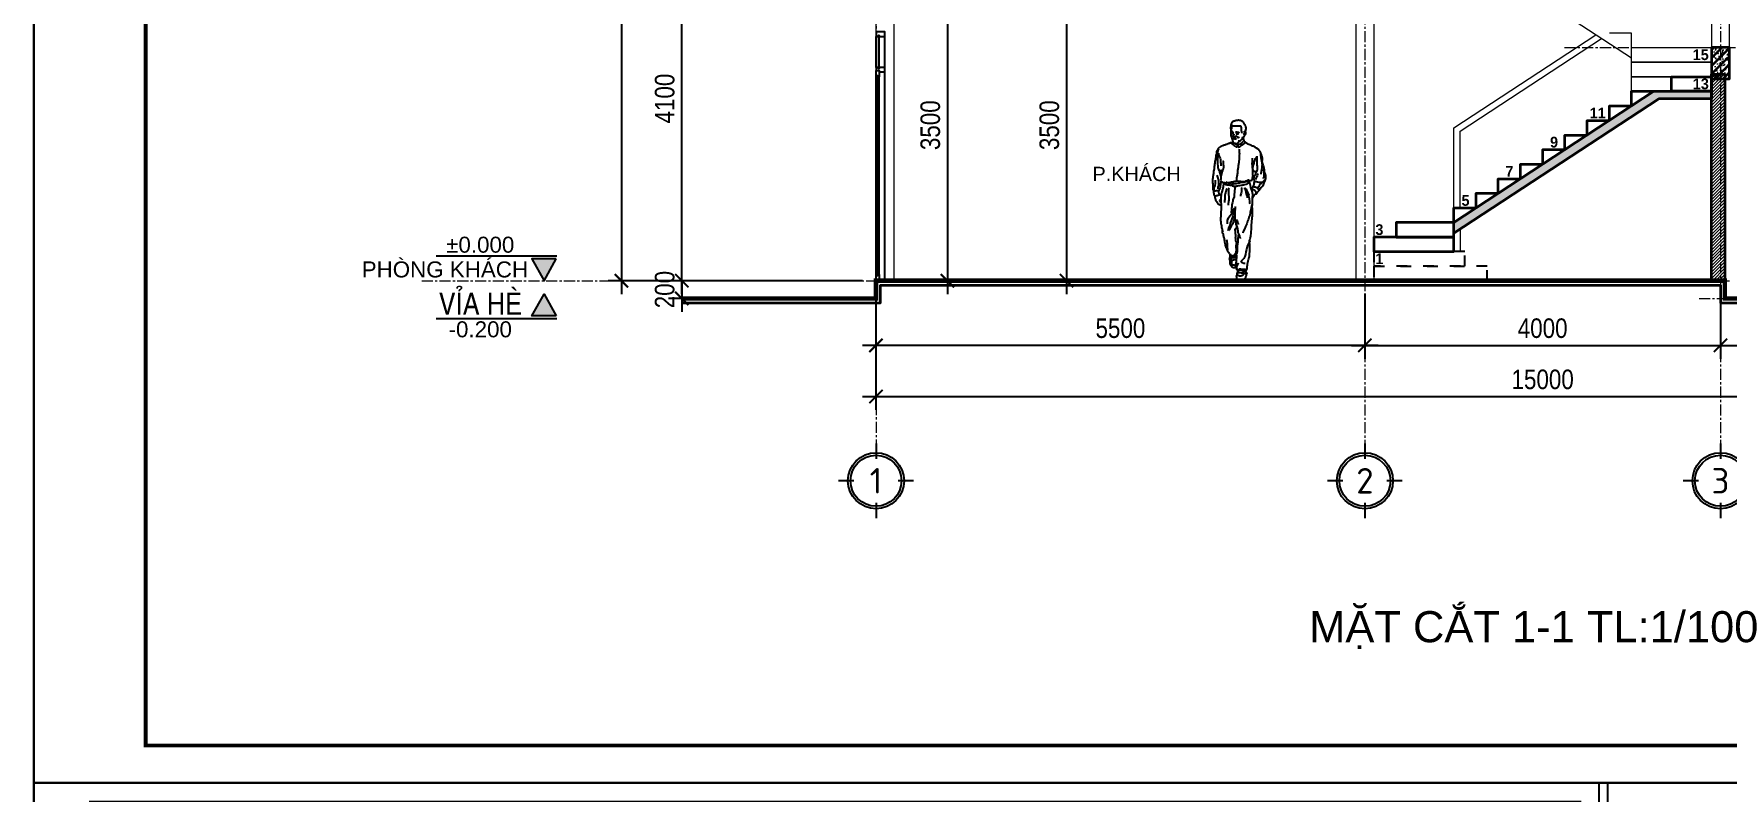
# Model space of a CAD drawing. Header units: inches. Extents: x 236662 to 497023, y -248575 to 81795.
# Drawn here: x 282445 to 301493, y -134915 to -126381 of the extents above; entities that cross this region are included whole.
import ezdxf
from ezdxf.enums import TextEntityAlignment as Align

# ---------------------------------------------------------------- set-up
doc = ezdxf.new("R2010")
doc.units = ezdxf.units.IN
doc.header["$LTSCALE"] = 10
doc.header["$MEASUREMENT"] = 0
doc.linetypes.add('ACAD_ISO03W100', pattern=[30, 12, -18])
doc.linetypes.add('CENTER', pattern=[2, 1.25, -0.25, 0.25, -0.25])
for name, color, linetype in [('01. HP_TEXT', 9, 'Continuous'), ('04. HP_CUA', 153, 'Continuous'), ('07. HP_KY HIEU', 43, 'Continuous'), ('08. HP_DIM', 118, 'Continuous'), ('12. HP_NET KHUAT', 25, 'ACAD_ISO03W100'), ('NOITHAT', 144, 'Continuous'), ('TEXT', 2, 'Continuous')]:
    doc.layers.add(name, color=color, linetype=linetype)
for name, color, linetype, lineweight in [('02. HP_BE TONG', 1, 'Continuous', 35), ('03. HP_TUONG', 2, 'Continuous', 35), ('05. HP_TRUC', 251, 'CENTER', 5), ('06. HP_THAY 1', 134, 'Continuous', 15), ('09_HP_HATCH', 8, 'Continuous', 5), ('GHICHU', 7, 'Continuous', 9)]:
    doc.layers.add(name, color=color, linetype=linetype, lineweight=lineweight)
doc.layers.add('Tpl_Bound', color=1, linetype='Continuous', plot=False)
doc.styles.add('AVO', font='VNI-Avo-Bold.TTF')
doc.styles.add('BIM STANDARDS', font='VNI-Avo-Bold.TTF')
doc.styles.add('ISOCP50', font='ISOCPEUR.TTF')
doc.styles.get("Standard").update_dxf_attribs({"font": 'Arial.ttf'})
doc.styles.add('TEXT (none)', font='Arial.ttf')
doc.styles.add('text2', font='VHELVCN.TTF')
doc.styles.add('VN-HELVE', font='VHELVEN.TTF')
doc.dimstyles.new('AL-100', dxfattribs={"dimtxt": 220, "dimasz": 150, "dimexe": 150, "dimexo": 150, "dimgap": 80, "dimtad": 1, "dimdec": 0, "dimzin": 9, "dimtxsty": 'text2', "dimblk": 'ARCHTICK', "dimcen": 1, "dimdle": 150, "dimclrd": 256, "dimclre": 256, "dimclrt": 7, "dimadec": 0, "dimazin": 0, "dimtfac": 1, "dimtdec": 0, "dimtix": 1, "dimtmove": 2, "dimatfit": 3, "dimldrblk": 'ARCHTICK', "dimfxl": 1, "dimtolj": 1, "dimtzin": 0, "dimlwd": -1, "dimlwe": -1, "dimarcsym": 0})

# ---------------------------------------------------------------- blocks, each defined once
blk = doc.blocks.new('KHUNG TEN A-3')
at = {"layer": '02. HP_BE TONG', "color": 1, "const_width": 0.5}
blk.add_lwpolyline([(15, 5), (415, 5), (415, 292), (15, 292)], close=True, dxfattribs=at)
at = {"layer": '06. HP_THAY 1'}
blk.add_lwpolyline([(0, 297), (420, 297), (420, 0), (0, 0)], close=True, dxfattribs=at)
at = {"layer": 'Defpoints'}
blk.add_lwpolyline([(0, 0), (420, 0), (420, 297), (0, 297)], close=True, dxfattribs=at)
blk = doc.blocks.new('_ArchTick')
at = {"color": 0, "linetype": 'ByBlock', "const_width": 0.15}
blk.add_lwpolyline([(-0.5, -0.5), (0.5, 0.5)], dxfattribs=at)
blk = doc.blocks.new('*D238')
at = {"layer": '08. HP_DIM', "transparency": 16777216}
for p, q in [((289734, -129309), (289734, -124909)), ((290568, -125059), (289584, -125059)), ((291768, -129159), (289584, -129159))]:
    blk.add_line(p, q, dxfattribs=at)
at = {"layer": 'Defpoints', "color": 0, "transparency": 16777216}
for p in [(289734, -125059), (290718, -125059), (291918, -129159)]:
    blk.add_point(p, dxfattribs=at)
at = {"layer": '08. HP_DIM', "transparency": 16777216, "xscale": 150, "yscale": 150, "zscale": 150}
for p, rotation in [((289734, -125059), 90), ((289734, -129159), 270)]:
    blk.add_blockref('_ArchTick', p, dxfattribs=dict(at, rotation=rotation))
at = {"layer": '08. HP_DIM', "color": 7, "transparency": 16777216, "insert": (289542, -127109), "char_height": 220, "attachment_point": 5, "rotation": 90, "style": 'text2'}
blk.add_mtext('\\A1;4100', dxfattribs=at)
blk = doc.blocks.new('*D226')
at = {"layer": '08. HP_DIM', "transparency": 16777216}
for p, q in [((290568, -114259), (288904, -114259)), ((289054, -114109), (289054, -129309)), ((289584, -129159), (288904, -129159))]:
    blk.add_line(p, q, dxfattribs=at)
at = {"layer": 'Defpoints', "color": 0, "transparency": 16777216}
for p in [(290718, -114259), (289054, -129159), (289734, -129159)]:
    blk.add_point(p, dxfattribs=at)
at = {"layer": '08. HP_DIM', "transparency": 16777216, "xscale": 150, "yscale": 150, "zscale": 150}
for p, rotation in [((289054, -114259), 90), ((289054, -129159), 270)]:
    blk.add_blockref('_ArchTick', p, dxfattribs=dict(at, rotation=rotation))
at = {"layer": '08. HP_DIM', "color": 7, "transparency": 16777216, "insert": (288861, -121709), "char_height": 220, "attachment_point": 5, "rotation": 90, "style": 'text2'}
blk.add_mtext('\\A1;14900', dxfattribs=at)
blk = doc.blocks.new('*D232')
at = {"layer": '08. HP_DIM', "transparency": 16777216}
for p, q in [((297418, -129309), (297418, -130037)), ((301418, -129309), (301418, -130037)), ((297268, -129887), (301568, -129887))]:
    blk.add_line(p, q, dxfattribs=at)
at = {"layer": 'Defpoints', "color": 0, "transparency": 16777216}
for p in [(297418, -129159), (301418, -129159), (301418, -129887)]:
    blk.add_point(p, dxfattribs=at)
at = {"layer": '08. HP_DIM', "transparency": 16777216, "xscale": 150, "yscale": 150, "zscale": 150, "rotation": 180}
blk.add_blockref('_ArchTick', (297418, -129887), dxfattribs=at)
at = {"layer": '08. HP_DIM', "transparency": 16777216, "xscale": 150, "yscale": 150, "zscale": 150}
blk.add_blockref('_ArchTick', (301418, -129887), dxfattribs=at)
at = {"layer": '08. HP_DIM', "color": 7, "transparency": 16777216, "insert": (299418, -129695), "char_height": 220, "attachment_point": 5, "style": 'text2'}
blk.add_mtext('\\A1;4000', dxfattribs=at)
blk = doc.blocks.new('*D233')
at = {"layer": '08. HP_DIM', "transparency": 16777216}
for p, q in [((301418, -129309), (301418, -130037)), ((301268, -129887), (307068, -129887)), ((306918, -129809), (306918, -130037))]:
    blk.add_line(p, q, dxfattribs=at)
at = {"layer": 'Defpoints', "color": 0, "transparency": 16777216}
for p in [(301418, -129159), (306918, -129659), (306918, -129887)]:
    blk.add_point(p, dxfattribs=at)
at = {"layer": '08. HP_DIM', "transparency": 16777216, "xscale": 150, "yscale": 150, "zscale": 150, "rotation": 180}
blk.add_blockref('_ArchTick', (301418, -129887), dxfattribs=at)
at = {"layer": '08. HP_DIM', "transparency": 16777216, "xscale": 150, "yscale": 150, "zscale": 150}
blk.add_blockref('_ArchTick', (306918, -129887), dxfattribs=at)
at = {"layer": '08. HP_DIM', "color": 7, "transparency": 16777216, "insert": (304168, -129695), "char_height": 220, "attachment_point": 5, "style": 'text2'}
blk.add_mtext('\\A1;5500', dxfattribs=at)
blk = doc.blocks.new('*D234')
at = {"layer": '08. HP_DIM', "transparency": 16777216}
for p, q in [((306918, -127946), (306918, -130613)), ((291918, -129509), (291918, -130613)), ((291768, -130463), (307068, -130463))]:
    blk.add_line(p, q, dxfattribs=at)
at = {"layer": 'Defpoints', "color": 0, "transparency": 16777216}
for p in [(306918, -127796), (291918, -129359), (306918, -130463)]:
    blk.add_point(p, dxfattribs=at)
at = {"layer": '08. HP_DIM', "transparency": 16777216, "xscale": 150, "yscale": 150, "zscale": 150, "rotation": 180}
blk.add_blockref('_ArchTick', (291918, -130463), dxfattribs=at)
at = {"layer": '08. HP_DIM', "transparency": 16777216, "xscale": 150, "yscale": 150, "zscale": 150}
blk.add_blockref('_ArchTick', (306918, -130463), dxfattribs=at)
at = {"layer": '08. HP_DIM', "color": 7, "transparency": 16777216, "insert": (299418, -130271), "char_height": 220, "attachment_point": 5, "style": 'text2'}
blk.add_mtext('\\A1;15000', dxfattribs=at)
blk = doc.blocks.new('ghi chu caoi tang')
at = {"ltscale": 100}
blk.add_lwpolyline([(613796, -45420), (612834, -45420)], dxfattribs=at)
at = {"flags": 128}
blk.add_lwpolyline([(613789, -45442), (613597, -45442), (613693, -45617)], close=True, dxfattribs=at)
blk.add_lwpolyline([(613789, -45442), (613597, -45442), (613693, -45617)], close=True, dxfattribs=at)
blk.add_solid([(613693, -45617), (613597, -45442), (613789, -45442)])
blk.add_solid([(613693, -45617), (613597, -45442), (613789, -45442)])
at = {"style": 'BIM STANDARDS'}
for p in [(613089, -45362), (613089, -45707)]:
    blk.add_attdef('COS-VEF', text='', height=177, dxfattribs=at).set_placement(p, align=Align.CENTER)
blk = doc.blocks.new('*D235')
at = {"layer": '08. HP_DIM', "transparency": 16777216}
for p, q in [((289734, -129159), (289734, -129009)), ((291768, -129159), (289584, -129159)), ((289734, -129159), (289734, -129359)), ((291768, -129359), (289584, -129359)), ((289734, -129359), (289734, -129509))]:
    blk.add_line(p, q, dxfattribs=at)
at = {"layer": 'Defpoints', "color": 0, "transparency": 16777216}
for p in [(291918, -129159), (289734, -129359), (291918, -129359)]:
    blk.add_point(p, dxfattribs=at)
at = {"layer": '08. HP_DIM', "transparency": 16777216, "xscale": 150, "yscale": 150, "zscale": 150}
for p, rotation in [((289734, -129159), 270), ((289734, -129359), 90)]:
    blk.add_blockref('_ArchTick', p, dxfattribs=dict(at, rotation=rotation))
at = {"layer": '08. HP_DIM', "color": 7, "transparency": 16777216, "insert": (289542, -129259), "char_height": 220, "attachment_point": 5, "rotation": 90, "style": 'text2'}
blk.add_mtext('\\A1;200', dxfattribs=at)
blk = doc.blocks.new('*D236')
at = {"layer": '08. HP_DIM', "transparency": 16777216}
for p, q in [((291918, -129309), (291918, -130037)), ((297418, -129309), (297418, -130037)), ((297568, -129887), (291768, -129887))]:
    blk.add_line(p, q, dxfattribs=at)
at = {"layer": 'Defpoints', "color": 0, "transparency": 16777216}
for p in [(291918, -129159), (297418, -129159), (291918, -129887)]:
    blk.add_point(p, dxfattribs=at)
at = {"layer": '08. HP_DIM', "transparency": 16777216, "xscale": 150, "yscale": 150, "zscale": 150, "rotation": 180}
blk.add_blockref('_ArchTick', (291918, -129887), dxfattribs=at)
at = {"layer": '08. HP_DIM', "transparency": 16777216, "xscale": 150, "yscale": 150, "zscale": 150}
blk.add_blockref('_ArchTick', (297418, -129887), dxfattribs=at)
at = {"layer": '08. HP_DIM', "color": 7, "transparency": 16777216, "insert": (294668, -129695), "char_height": 220, "attachment_point": 5, "style": 'text2'}
blk.add_mtext('\\A1;5500', dxfattribs=at)
blk = doc.blocks.new('grid test1')
at = {"ltscale": 20}
for p, q in [((0, 440), (0, 260)), ((-260, 0), (-440, 0)), ((440, 0), (260, 0)), ((0, -260), (0, -440))]:
    blk.add_line(p, q, dxfattribs=at)
at = {"color": 251, "ltscale": 20, "true_color": 0x636466}
for radius in [330, 300]:
    blk.add_circle((0, 0), radius, dxfattribs=at)
at = {"layer": '01. HP_TEXT', "color": 2, "ltscale": 20, "true_color": 0xf1eb1f, "style": 'ISOCP50'}
blk.add_attdef('GRID', text='', height=300, dxfattribs=at).set_placement((-37, 0), align=Align.MIDDLE_CENTER)
blk = doc.blocks.new('ÁDASDƯEQWEQ')
at = {"layer": '05. HP_TRUC', "ltscale": 10}
for p, q in [((5500, 18640), (5500, 0)), ((9500, 18640), (9500, 0)), ((0, 17245), (0, 0))]:
    blk.add_line(p, q, dxfattribs=at)
at = {"layer": '07. HP_KY HIEU', "ltscale": 20}
ref = blk.add_blockref('grid test1', (0, -420), dxfattribs=dict(at, xscale=0.9555000001564621, yscale=0.9555000001564621, zscale=0.9555000001564621))
ref.add_attrib('GRID', '1', dxfattribs={"layer": 'TEXT', "ltscale": 20, "height": 287, "style": 'ISOCP50'}).set_placement((0, -420), align=Align.MIDDLE_CENTER)
ref = blk.add_blockref('grid test1', (5500, -420), dxfattribs=dict(at, xscale=0.9555000001564621, yscale=0.9555000001564621, zscale=0.9555000001564621))
ref.add_attrib('GRID', '2', dxfattribs={"layer": 'TEXT', "ltscale": 20, "height": 287, "style": 'ISOCP50'}).set_placement((5500, -420), align=Align.MIDDLE_CENTER)
ref = blk.add_blockref('grid test1', (9500, -420), dxfattribs=dict(at, xscale=0.9555000001564621, yscale=0.9555000001564621, zscale=0.9555000001564621))
ref.add_attrib('GRID', '3', dxfattribs={"layer": 'TEXT', "ltscale": 20, "height": 287, "style": 'ISOCP50'}).set_placement((9500, -420), align=Align.MIDDLE_CENTER)
blk = doc.blocks.new('*D311')
at = {"layer": '08. HP_DIM', "transparency": 16777216}
for p, q in [((294062, -125510), (294062, -129309)), ((294818, -125660), (293912, -125660)), ((294818, -129159), (293912, -129159))]:
    blk.add_line(p, q, dxfattribs=at)
at = {"layer": 'Defpoints', "color": 0, "transparency": 16777216}
for p in [(294968, -125660), (294062, -129159), (294968, -129159)]:
    blk.add_point(p, dxfattribs=at)
at = {"layer": '08. HP_DIM', "transparency": 16777216, "xscale": 150, "yscale": 150, "zscale": 150}
for p, rotation in [((294062, -125660), 90), ((294062, -129159), 270)]:
    blk.add_blockref('_ArchTick', p, dxfattribs=dict(at, rotation=rotation))
at = {"layer": '08. HP_DIM', "color": 7, "transparency": 16777216, "insert": (293869, -127409), "char_height": 220, "attachment_point": 5, "rotation": 90, "style": 'text2'}
blk.add_mtext('\\A1;3500', dxfattribs=at)
blk = doc.blocks.new('*D331')
at = {"layer": '08. HP_DIM', "transparency": 16777216}
for p, q in [((292722, -125510), (292722, -129309)), ((292468, -125660), (292872, -125660))]:
    blk.add_line(p, q, dxfattribs=at)
at = {"layer": 'Defpoints', "color": 0, "transparency": 16777216}
for p in [(292318, -125660), (292722, -129159), (292722, -129159)]:
    blk.add_point(p, dxfattribs=at)
at = {"layer": '08. HP_DIM', "transparency": 16777216, "xscale": 150, "yscale": 150, "zscale": 150}
for p, rotation in [((292722, -125660), 90), ((292722, -129159), 270)]:
    blk.add_blockref('_ArchTick', p, dxfattribs=dict(at, rotation=rotation))
at = {"layer": '08. HP_DIM', "color": 7, "transparency": 16777216, "insert": (292530, -127409), "char_height": 220, "attachment_point": 5, "rotation": 90, "style": 'text2'}
blk.add_mtext('\\A1;3500', dxfattribs=at)
blk = doc.blocks.new('ÁDASDASDWD')
at = {"layer": '09_HP_HATCH'}
h = blk.add_hatch(dxfattribs=at)
h.set_pattern_fill('CHAU-01', color=256, scale=15, pattern_type=2)
h.set_pattern_definition([(50, (-55376.965, -37444.2), (107.58903, -9.41282), [11.25, -123.75]), (355, (-55376.97, -37444.2), (-20.8127, 112.82882), [9, -99]), (100.4514, (-55368, -37444.99), (86.7764, 103.41593), [9.56103, -105.17132]), (46.1842, (-55376.97, -37414.2), (160.08616, -24.82785), [16.875, -185.625]), (96.6356, (-55363.62, -37416.27), (140.1994, 146.11768), [14.34154, -157.75695]), (351.1842, (-55376.97, -37414.2), (140.1993, 146.1178), [13.5, -148.5]), (21, (-55361.965, -37421.7), (89.53606, -60.39283), [11.25, -123.75]), (326, (-55361.97, -37421.7), (36.4973, 108.7725), [9, -99]), (71.4514, (-55354.5, -37426.73), (126.0334, 48.37957), [9.56103, -105.17132]), (37.5, (-55376.965, -37444.2), (1.823978, 49.934078), [0, -97.8, 0, -100.5, 0, -99.375]), (7.5, (-55376.965, -37444.2), (39.46043, 59.161757), [0, -57.3, 0, -95.55, 0, -37.875]), (327.5, (-55410.415, -37444.2), (80.073365, -3.38323), [0, -37.5, 0, -117, 0, -155.25]), (317.5, (-55425.415, -37444.2), (87.477925, 15.01575), [0, -48.75, 0, -77.7, 0, -110.25]), (45, (-55376.965, -37444.2), (-45.07806, 45.07806), []), (45, (-55376.965, -37425.827), (-45.07806, 45.07806), [])])
h.paths.add_polyline_path([(-100, -350), (100, -350), (100, 0), (-100, 0)])
at = {"layer": '02. HP_BE TONG'}
blk.add_lwpolyline([(-100, -350), (100, -350), (100, 0), (-100, 0)], close=True, dxfattribs=at)
blk = doc.blocks.new('A$C3D015007')
at = {"layer": 'NOITHAT', "linetype": 'Continuous'}
for points in [[(340, 1782), (339, 1783), (335, 1785), (334, 1786), (331, 1786), (328, 1788), (326, 1789), (322, 1790), (317, 1793), (315, 1793), (310, 1794), (307, 1794), (300, 1795), (295, 1796), (290, 1796), (287, 1795), (282, 1795), (272, 1794), (268, 1794), (265, 1793), (258, 1790), (253, 1789), (251, 1788), (247, 1786), (243, 1785), (238, 1784), (235, 1783), (231, 1781), (227, 1780), (224, 1778), (223, 1777), (221, 1774), (220, 1772), (218, 1769), (215, 1763), (214, 1762), (212, 1757), (210, 1752), (210, 1750), (209, 1746), (208, 1745), (207, 1741), (207, 1739), (206, 1735), (206, 1730), (206, 1728), (206, 1726), (206, 1725), (204, 1720), (204, 1719), (204, 1715), (204, 1709), (204, 1700), (206, 1694), (206, 1688), (206, 1686), (206, 1681), (206, 1676), (206, 1671), (206, 1670), (205, 1669), (205, 1667), (206, 1664), (207, 1660), (207, 1658), (207, 1655), (206, 1653), (206, 1650), (206, 1647), (205, 1644), (205, 1638), (205, 1635), (205, 1633), (205, 1628), (205, 1624), (206, 1622), (208, 1618), (209, 1614), (210, 1612), (211, 1608), (212, 1606), (213, 1602), (217, 1598), (218, 1595), (218, 1593), (219, 1590), (220, 1589), (220, 1587), (222, 1586), (223, 1578), (225, 1576), (226, 1573), (227, 1571), (227, 1569), (227, 1565), (228, 1562), (228, 1560), (228, 1558), (228, 1555), (228, 1551), (226, 1551), (225, 1550), (224, 1545), (219, 1545), (217, 1544), (215, 1543), (214, 1543), (211, 1541), (208, 1541), (204, 1541), (201, 1541), (198, 1539), (196, 1538), (193, 1537), (190, 1535), (186, 1533), (178, 1530), (173, 1529), (169, 1528), (164, 1526), (160, 1524), (156, 1523), (152, 1522), (147, 1519), (141, 1517), (139, 1516), (134, 1515), (132, 1514), (126, 1512), (122, 1511), (118, 1509), (113, 1509), (108, 1508), (104, 1506), (100, 1504), (97, 1501), (91, 1498), (87, 1496), (74, 1487), (70, 1484), (67, 1483), (64, 1478), (61, 1474), (59, 1471), (57, 1464), (54, 1456), (52, 1451), (47, 1440), (45, 1427), (45, 1420), (41, 1410), (39, 1398), (37, 1387), (37, 1379), (35, 1367), (33, 1356), (31, 1342), (28, 1330), (25, 1312), (24, 1301), (22, 1287), (21, 1274), (20, 1259), (18, 1244), (17, 1239), (17, 1235), (17, 1233), (15, 1228), (13, 1225), (13, 1215), (13, 1209), (12, 1201), (10, 1195), (9, 1186), (8, 1178), (7, 1175), (4, 1168), (4, 1161), (4, 1149), (3, 1145), (1, 1137), (0, 1127), (0, 1119), (1, 1110), (2, 1102), (2, 1095), (2, 1090), (3, 1080), (4, 1068), (4, 1057), (4, 1053), (5, 1042), (4, 1031), (6, 1022), (8, 1009), (10, 1000), (11, 994), (12, 987), (13, 981), (14, 973), (14, 966), (16, 960), (19, 954), (19, 949), (20, 948), (24, 946), (26, 946), (28, 946), (31, 946), (34, 947), (38, 947), (39, 947), (44, 948), (47, 948), (51, 949), (55, 951), (60, 952), (64, 952), (66, 953), (70, 955), (74, 957), (77, 958), (81, 960), (82, 964), (80, 966), (77, 969), (74, 970), (74, 974), (73, 979), (73, 983), (72, 989), (71, 994), (70, 997), (69, 1000), (68, 1002), (64, 1003), (60, 1003), (54, 1003), (50, 1002), (46, 1002), (43, 1001), (38, 1000), (35, 999), (31, 999), (26, 997), (22, 997), (17, 994)], [(335, 1652), (333, 1656), (332, 1659), (332, 1661), (331, 1664), (330, 1668), (328, 1678), (328, 1684), (328, 1692), (328, 1700), (327, 1710), (325, 1716), (324, 1721), (323, 1724), (318, 1729), (312, 1730), (305, 1730), (295, 1729), (289, 1730), (280, 1730), (267, 1730), (261, 1730), (253, 1730), (248, 1729), (237, 1729), (234, 1731), (224, 1738), (219, 1734), (219, 1733), (219, 1730), (216, 1720), (214, 1716), (213, 1707), (209, 1697)], [(374, 1672), (374, 1675), (376, 1681), (377, 1690), (379, 1698), (380, 1704), (379, 1711), (375, 1722), (375, 1730), (373, 1735), (364, 1746), (358, 1758), (354, 1764), (346, 1773), (343, 1778), (338, 1785)], [(225, 1667), (224, 1667), (224, 1668), (222, 1668), (218, 1668), (215, 1667), (212, 1666), (209, 1664), (207, 1663)], [(365, 1548), (365, 1543), (363, 1539), (360, 1536), (356, 1532), (352, 1529), (347, 1525), (339, 1519), (334, 1516), (328, 1511), (321, 1508), (312, 1500), (305, 1494), (300, 1492), (296, 1491), (295, 1491), (293, 1495), (291, 1499), (288, 1506), (285, 1509), (283, 1511), (282, 1513), (280, 1511), (279, 1509), (277, 1506), (276, 1502), (273, 1494), (270, 1492), (267, 1495), (263, 1498), (259, 1500), (254, 1504), (246, 1511), (240, 1516), (233, 1518), (228, 1522), (223, 1526), (220, 1529), (217, 1532), (215, 1536), (214, 1539)], [(238, 1651), (236, 1654), (232, 1656), (229, 1656), (227, 1656), (224, 1656), (218, 1654), (215, 1654), (217, 1654), (220, 1652), (224, 1654), (226, 1654), (232, 1655)], [(229, 1629), (227, 1623), (225, 1618), (223, 1614), (221, 1612), (217, 1611), (216, 1611)], [(231, 1649), (229, 1648), (227, 1647), (224, 1646), (224, 1646), (220, 1646)], [(340, 1549), (335, 1545), (325, 1538), (317, 1531), (312, 1529), (300, 1522), (295, 1520), (291, 1518), (287, 1516), (283, 1517), (275, 1520), (270, 1523), (264, 1528), (259, 1534), (258, 1535), (253, 1534), (241, 1539), (236, 1542), (233, 1546), (233, 1552), (230, 1558)], [(237, 1629), (236, 1625), (236, 1620), (233, 1617), (233, 1614), (236, 1611), (236, 1608), (237, 1607), (239, 1607), (241, 1605), (243, 1607), (246, 1608), (248, 1610), (252, 1609), (257, 1608), (261, 1608), (263, 1609), (265, 1612), (267, 1616), (268, 1619), (268, 1620), (266, 1622), (264, 1624)], [(234, 1589), (235, 1589), (238, 1590), (242, 1591), (248, 1590), (251, 1589), (256, 1589), (262, 1589), (266, 1588), (260, 1583), (258, 1583), (256, 1583), (254, 1583), (250, 1585), (247, 1588), (246, 1588), (243, 1589), (241, 1589), (239, 1590), (237, 1591)], [(238, 1628), (239, 1630), (241, 1633), (243, 1635), (244, 1639), (246, 1641)], [(257, 1531), (260, 1531), (270, 1533), (278, 1535), (287, 1542), (293, 1550)], [(260, 1662), (261, 1662), (265, 1663), (268, 1664), (273, 1664), (277, 1664), (279, 1664), (283, 1663), (289, 1662), (292, 1661), (296, 1661), (298, 1661), (301, 1660), (305, 1661)], [(265, 134), (268, 129), (270, 122), (271, 117), (276, 117), (284, 119), (290, 118), (291, 117), (287, 108), (286, 101), (285, 95), (277, 85), (278, 73), (273, 69), (277, 68), (276, 61), (275, 57), (272, 50), (267, 39), (270, 32), (270, 24), (271, 17), (275, 10), (281, 5), (290, 5), (294, 5), (304, 5), (307, 4), (311, 4), (317, 3), (323, 3), (334, 0), (344, 1), (350, 4), (357, 8), (363, 14), (370, 21), (372, 23), (375, 28), (377, 34), (379, 41), (382, 50), (383, 58), (385, 71), (388, 69), (385, 79), (379, 79), (379, 90), (377, 98), (372, 99), (372, 110), (383, 109), (383, 110), (386, 116), (387, 119), (388, 123), (389, 125), (390, 129), (391, 134), (391, 140), (392, 148), (392, 155), (393, 162), (394, 168), (395, 174), (396, 182), (397, 188), (399, 198), (401, 206), (403, 215), (406, 227), (409, 238), (411, 245), (413, 253), (416, 261), (418, 269), (417, 281), (417, 301), (419, 314), (421, 328), (422, 340), (422, 356), (422, 368), (421, 381), (421, 395), (420, 401), (417, 418), (416, 427), (416, 443), (420, 452), (425, 466), (427, 476), (431, 497), (436, 525), (437, 545), (440, 567), (439, 583), (440, 604), (439, 616), (442, 649), (442, 658), (443, 666), (445, 684), (447, 701), (449, 721), (449, 733), (450, 763), (450, 774), (449, 803), (448, 816), (451, 850), (451, 858), (452, 877), (452, 892), (452, 916), (453, 924), (457, 929), (461, 938), (465, 943), (469, 950), (474, 957), (480, 965), (484, 967), (490, 968), (492, 965), (497, 967), (500, 972), (502, 980), (508, 986), (515, 996), (520, 1002), (526, 1009), (535, 1027), (543, 1031), (549, 1038), (558, 1049), (573, 1069), (577, 1080), (583, 1090), (587, 1099), (590, 1107), (593, 1118), (594, 1125), (599, 1138), (599, 1148), (601, 1158), (599, 1175), (597, 1184), (593, 1198), (591, 1206), (585, 1225), (584, 1238), (580, 1254), (578, 1272), (576, 1284), (571, 1298), (568, 1306), (563, 1315), (561, 1337), (564, 1350), (562, 1365), (560, 1383), (552, 1402), (551, 1407), (544, 1425), (537, 1437), (535, 1445), (527, 1455), (513, 1470), (495, 1482), (481, 1492), (465, 1501), (457, 1503), (451, 1506), (436, 1514), (420, 1521), (410, 1524), (403, 1526), (392, 1533), (383, 1540), (372, 1550), (364, 1549), (362, 1555), (356, 1565), (353, 1574), (352, 1578), (352, 1582), (350, 1590), (351, 1594), (351, 1600), (352, 1608), (354, 1615), (359, 1623), (362, 1626), (368, 1633), (371, 1637), (376, 1646), (377, 1650), (376, 1655), (370, 1667), (370, 1671), (365, 1670), (359, 1670), (355, 1666), (352, 1662), (351, 1660)], [(271, 1647), (272, 1645), (276, 1644), (282, 1643), (283, 1644), (286, 1644), (290, 1643), (293, 1643)], [(274, 1647), (276, 1647), (278, 1649), (281, 1651), (283, 1651), (285, 1651), (288, 1650), (291, 1650), (294, 1650), (297, 1650)], [(276, 1613), (279, 1612), (280, 1609), (281, 1606), (281, 1605), (282, 1604), (289, 1603), (292, 1603), (294, 1604), (301, 1607), (306, 1609)], [(289, 1543), (290, 1543), (291, 1545), (294, 1548), (297, 1553), (298, 1556), (299, 1560), (300, 1564), (302, 1573)], [(303, 1555), (306, 1559), (310, 1563), (313, 1566), (319, 1573), (322, 1575), (326, 1578), (331, 1584), (337, 1593), (341, 1604), (342, 1608)], [(351, 1567), (351, 1566), (348, 1559), (344, 1554)], [(357, 1648), (359, 1650), (360, 1652), (361, 1654), (364, 1656), (365, 1654), (366, 1650), (364, 1644), (362, 1642), (359, 1638), (355, 1635), (356, 1639), (357, 1642), (357, 1644), (358, 1646), (358, 1648)], [(68, 1474), (65, 1462), (61, 1449), (58, 1433), (56, 1407), (56, 1396), (56, 1370), (56, 1353), (56, 1330), (58, 1306), (59, 1283), (61, 1263), (66, 1248), (75, 1232), (78, 1222), (80, 1210), (84, 1195), (87, 1188), (92, 1170), (92, 1168)], [(67, 1426), (67, 1424), (67, 1420), (68, 1409), (71, 1398), (74, 1390), (80, 1380), (83, 1375), (85, 1368), (90, 1355), (91, 1345), (92, 1336), (92, 1329), (92, 1321), (93, 1311), (93, 1303), (93, 1295), (94, 1288), (95, 1282)], [(120, 1334), (120, 1334), (121, 1326), (122, 1312), (122, 1304), (122, 1293), (123, 1282), (125, 1266), (121, 1249), (115, 1235), (108, 1218), (106, 1203), (103, 1188), (98, 1175), (95, 1161), (94, 1154)], [(300, 1470), (300, 1467), (300, 1463), (300, 1459), (301, 1451), (301, 1448), (301, 1442), (301, 1439), (302, 1435), (302, 1430), (303, 1417), (301, 1403), (300, 1395), (300, 1388), (300, 1384), (300, 1375), (301, 1370), (301, 1363), (301, 1357), (299, 1350), (298, 1336), (297, 1331), (296, 1321), (295, 1316), (294, 1308), (292, 1298), (291, 1288), (289, 1277), (288, 1266), (285, 1253), (284, 1247), (282, 1236), (281, 1227), (281, 1215), (280, 1200), (279, 1189), (277, 1177), (275, 1166), (273, 1158), (271, 1150), (271, 1143), (271, 1130), (271, 1119), (270, 1113)], [(452, 1255), (452, 1261), (451, 1270), (451, 1276), (449, 1289), (449, 1294), (448, 1302), (448, 1309), (451, 1321), (451, 1329), (450, 1344), (449, 1354), (450, 1369)], [(454, 1259), (456, 1264), (458, 1274), (462, 1289), (464, 1294), (465, 1303), (468, 1314), (471, 1325), (474, 1332), (477, 1343), (480, 1351), (480, 1353), (481, 1355), (483, 1365), (494, 1382), (495, 1386)], [(494, 1207), (496, 1210), (497, 1212), (499, 1216), (501, 1220), (502, 1223), (503, 1229), (504, 1232), (505, 1238), (506, 1244), (507, 1250), (506, 1255), (506, 1263), (506, 1270), (505, 1280), (504, 1291), (503, 1302), (503, 1309), (503, 1316), (503, 1323), (503, 1339), (503, 1352), (503, 1355), (503, 1360), (503, 1363), (502, 1367), (503, 1379), (504, 1392)], [(540, 1422), (540, 1420), (540, 1418), (540, 1414), (540, 1412), (540, 1409), (541, 1403), (542, 1399), (542, 1394), (543, 1389), (544, 1384), (545, 1382), (545, 1379), (545, 1375), (546, 1368), (547, 1362), (549, 1355), (552, 1344), (553, 1337), (555, 1324), (556, 1315), (557, 1308), (558, 1299), (558, 1291), (557, 1284), (556, 1273), (555, 1264), (554, 1253), (553, 1248), (550, 1234), (548, 1224), (548, 1222), (547, 1212), (545, 1200), (545, 1191)], [(63, 1024), (63, 1029), (64, 1036), (66, 1047), (70, 1062), (72, 1076), (73, 1093), (71, 1109), (68, 1124), (63, 1143), (56, 1167), (52, 1177)], [(95, 1121), (95, 1125), (97, 1133), (97, 1142), (97, 1150), (97, 1158), (98, 1177), (99, 1183), (100, 1191), (100, 1205), (99, 1220), (98, 1230), (98, 1235), (99, 1230), (100, 1220), (101, 1218)], [(456, 1246), (456, 1248), (456, 1250), (456, 1253), (454, 1253), (452, 1253), (450, 1249), (450, 1246), (450, 1243), (450, 1239), (450, 1237), (451, 1227), (449, 1220), (451, 1213), (451, 1207), (450, 1200), (451, 1194), (452, 1182), (453, 1176), (451, 1170), (451, 1165), (449, 1157), (447, 1143), (446, 1134), (442, 1124), (439, 1120), (436, 1115), (435, 1115), (433, 1114), (430, 1114), (426, 1114), (423, 1113), (415, 1112), (410, 1113), (406, 1112), (408, 1111), (411, 1108), (411, 1103), (412, 1099), (413, 1099), (415, 1096), (417, 1091), (418, 1088), (421, 1081), (421, 1079), (422, 1074), (423, 1068), (424, 1060), (426, 1054), (427, 1050), (428, 1041), (428, 1040), (430, 1033), (431, 1028), (431, 1025), (434, 1026), (439, 1029), (443, 1031), (445, 1033), (446, 1035), (449, 1040), (452, 1041), (455, 1043), (458, 1047), (459, 1054), (461, 1056), (467, 1065), (468, 1074), (470, 1084), (472, 1091), (470, 1097), (470, 1103), (474, 1107), (477, 1107), (475, 1114), (471, 1121), (469, 1128), (468, 1133), (467, 1139), (468, 1150), (469, 1153), (471, 1159), (474, 1165), (478, 1173), (479, 1175), (481, 1179), (483, 1183), (487, 1193), (488, 1205), (487, 1213), (483, 1215), (477, 1219), (469, 1221), (464, 1224), (462, 1227), (459, 1234), (457, 1240)], [(510, 1196), (506, 1186), (503, 1171), (499, 1161), (493, 1151), (486, 1131), (486, 1130)], [(575, 1139), (576, 1146), (579, 1153), (580, 1159), (581, 1168), (582, 1178), (582, 1186), (583, 1195), (583, 1199), (582, 1212), (580, 1220), (579, 1229), (578, 1232), (578, 1242), (580, 1246)], [(18, 1003), (18, 1005), (18, 1013), (18, 1023), (21, 1034), (24, 1043), (31, 1061), (34, 1083), (35, 1096), (35, 1108), (34, 1120)], [(69, 1002), (70, 1002), (72, 1001), (73, 1001), (73, 1003), (74, 1005), (74, 1008), (74, 1010), (74, 1013), (75, 1013), (77, 1014), (80, 1016), (81, 1019), (82, 1020), (83, 1023), (83, 1025), (84, 1027), (84, 1029), (85, 1032), (87, 1032), (88, 1033), (88, 1036), (88, 1037), (89, 1039), (89, 1044), (89, 1044), (89, 1049), (90, 1053), (90, 1056), (90, 1058), (90, 1062), (90, 1064), (90, 1065), (94, 1070), (95, 1076), (96, 1081), (96, 1086), (97, 1090), (97, 1093), (98, 1096), (98, 1098), (98, 1101), (98, 1104), (98, 1106), (99, 1111), (100, 1109), (102, 1108), (104, 1105), (107, 1103), (112, 1100), (113, 1100), (116, 1099), (119, 1097), (122, 1093), (126, 1091), (127, 1091), (124, 1087), (124, 1084), (124, 1081), (124, 1078), (123, 1075), (123, 1071), (122, 1064), (122, 1063), (122, 1061), (121, 1053), (120, 1049), (120, 1045), (119, 1042), (117, 1036), (116, 1029), (115, 1025), (114, 1020), (112, 1017), (109, 1007), (108, 1001), (106, 992), (104, 983), (103, 978), (99, 966), (97, 958), (95, 947), (93, 949), (91, 951), (89, 953), (85, 957), (83, 959)], [(127, 1097), (137, 1094), (143, 1093), (153, 1093), (167, 1094), (177, 1094), (185, 1094), (200, 1098), (214, 1102), (228, 1104), (237, 1107), (250, 1109), (260, 1111), (272, 1113), (290, 1112), (298, 1112), (314, 1109), (324, 1108), (330, 1107), (345, 1106), (357, 1108), (370, 1112), (377, 1114), (387, 1115), (399, 1122), (407, 1124), (406, 1116), (401, 1112), (394, 1108), (386, 1106), (379, 1104), (372, 1103), (366, 1100), (356, 1098), (344, 1096), (333, 1094), (312, 1091), (303, 1089), (296, 1089), (288, 1088), (276, 1084), (265, 1081), (259, 1080), (244, 1081), (232, 1081), (231, 1081), (227, 1080), (225, 1074), (225, 1069), (226, 1062), (226, 1058), (227, 1057), (236, 1054), (240, 1054), (248, 1054), (254, 1054), (270, 1056), (275, 1057), (286, 1058), (291, 1060), (302, 1061), (309, 1062), (322, 1064), (325, 1064), (334, 1066), (341, 1068), (349, 1070), (357, 1073), (364, 1074), (379, 1078), (391, 1082), (399, 1087), (408, 1093), (411, 1097), (414, 1100)], [(219, 1062), (214, 1060), (205, 1062), (198, 1063), (190, 1064), (180, 1065), (167, 1067), (158, 1069), (151, 1071), (145, 1074), (136, 1079), (132, 1081), (129, 1084), (127, 1085)], [(162, 1029), (160, 1027), (158, 1021), (156, 1014), (154, 1005), (150, 994), (147, 985), (145, 978), (143, 967), (140, 952), (139, 946), (139, 927), (139, 917), (138, 904), (137, 894), (136, 881), (134, 870)], [(215, 1085), (213, 1085), (207, 1086), (197, 1087), (185, 1088), (177, 1089), (167, 1091), (158, 1094), (151, 1098)], [(187, 1033), (181, 1022), (181, 1016), (181, 1008), (179, 994), (179, 988), (182, 970), (182, 965), (182, 956), (183, 941), (183, 933), (184, 926), (184, 910), (183, 896), (181, 886), (179, 870), (178, 865), (176, 854), (175, 841)], [(254, 1044), (253, 1036), (251, 1030), (250, 1020), (248, 1005), (248, 998), (247, 985), (247, 980), (246, 966), (245, 954), (244, 942), (244, 933), (243, 927)], [(330, 1041), (327, 1032), (326, 1021), (326, 1009), (325, 992), (323, 974), (320, 963), (316, 952), (314, 942)], [(361, 1036), (362, 1025), (365, 1021), (369, 1012), (371, 1004), (374, 991), (376, 980), (378, 972), (379, 966), (383, 957), (387, 944), (389, 938), (392, 923)], [(364, 1037), (366, 1030), (369, 1030), (378, 1019), (384, 1009), (392, 995), (398, 979), (402, 969), (407, 955), (407, 945), (410, 932), (413, 914), (414, 909), (416, 887), (417, 877), (418, 866), (419, 857)], [(410, 962), (405, 945), (397, 923)], [(449, 917), (449, 920), (450, 926), (451, 934), (453, 943), (454, 951), (454, 962), (453, 967), (452, 975), (450, 986), (448, 998), (443, 1009), (437, 1019), (433, 1027)], [(490, 967), (491, 975), (491, 979), (490, 988), (487, 994), (481, 1000), (474, 1005), (468, 1009), (461, 1013), (456, 1017), (449, 1021), (443, 1023), (438, 1024)], [(467, 1047), (473, 1047), (481, 1045), (489, 1043), (498, 1038), (502, 1032), (506, 1027), (513, 1022), (516, 1019), (519, 1016), (522, 1013)], [(483, 1103), (494, 1105), (508, 1104), (521, 1100), (533, 1098), (549, 1099), (558, 1101), (567, 1104), (576, 1110), (585, 1116), (590, 1125), (595, 1135), (596, 1138)], [(507, 1033), (508, 1033), (513, 1040), (517, 1044), (521, 1049), (530, 1062), (533, 1069), (537, 1076), (544, 1084), (550, 1089), (555, 1090)], [(27, 943), (26, 940), (27, 934), (28, 927), (30, 917), (31, 911), (33, 905), (35, 895), (38, 889), (42, 884), (45, 881), (48, 875), (52, 868), (55, 864), (61, 855), (65, 853), (70, 851), (78, 847), (81, 846), (87, 844), (90, 842), (93, 841), (96, 840), (97, 832), (97, 828), (98, 821), (98, 813), (99, 807), (99, 797), (98, 788), (97, 782), (96, 775), (94, 764), (94, 760), (96, 749), (96, 744), (96, 730), (95, 726), (94, 722), (93, 710), (92, 700), (91, 692), (90, 686), (92, 671), (92, 663), (93, 655), (93, 651), (93, 639), (95, 636), (98, 620), (100, 611), (100, 601), (102, 589), (107, 576), (108, 570), (109, 558), (115, 544), (112, 555), (112, 553), (108, 544), (108, 538), (110, 529), (114, 525), (117, 521), (119, 513), (120, 510), (122, 499), (124, 488), (125, 484), (127, 474), (130, 465), (131, 456), (133, 447), (135, 438), (137, 426), (139, 414), (142, 401), (144, 391), (147, 380), (152, 366), (156, 356), (157, 354), (162, 341), (169, 328), (176, 315), (184, 306), (193, 295)], [(97, 880), (96, 883), (95, 885), (93, 890), (91, 896), (89, 898), (87, 902), (82, 896), (81, 892), (81, 885), (82, 882), (84, 881), (85, 880), (89, 879), (92, 879), (93, 880)], [(97, 943), (95, 936), (93, 926), (93, 915), (94, 901), (93, 890), (93, 883), (93, 883), (95, 869), (97, 856), (98, 842), (98, 837)], [(246, 808), (231, 778), (226, 764), (213, 740), (198, 719), (186, 700), (178, 690), (167, 671), (164, 647), (165, 631)], [(255, 789), (242, 760), (238, 744), (233, 726), (224, 705), (218, 686), (210, 664), (201, 637), (194, 616), (189, 602), (182, 581), (177, 565), (172, 550)], [(248, 936), (243, 933), (237, 920), (231, 899), (228, 886), (225, 870), (223, 860), (218, 840), (217, 822), (216, 804), (213, 777), (210, 764), (207, 753)], [(277, 605), (273, 609), (270, 616), (267, 625), (265, 634), (263, 650), (260, 672), (259, 677), (257, 688), (255, 701), (254, 714), (254, 724), (254, 733), (254, 748), (254, 759), (254, 771), (256, 785), (259, 802), (261, 810), (261, 818), (262, 827)], [(445, 851), (444, 845), (441, 829), (436, 815), (430, 793), (427, 775), (426, 760), (423, 745), (421, 733), (415, 712), (411, 700), (405, 684), (395, 660), (385, 632), (371, 601), (359, 571), (347, 545), (342, 527)], [(253, 720), (243, 686), (236, 656), (225, 627), (210, 603), (198, 583), (187, 563), (179, 550)], [(265, 365), (265, 371), (266, 376), (267, 386), (269, 395), (272, 402), (274, 412), (275, 418), (271, 425), (268, 432), (264, 440), (263, 446), (262, 454), (262, 461), (262, 465), (261, 474), (263, 483), (263, 491), (264, 498), (264, 504), (263, 512), (261, 518), (259, 527), (259, 534), (259, 545), (260, 551), (257, 561), (256, 564), (254, 571), (258, 573), (261, 576), (266, 578), (273, 588), (275, 600), (276, 606), (277, 591), (279, 586), (281, 578), (283, 571), (284, 555), (285, 545), (287, 534), (289, 527), (292, 518), (292, 510), (290, 491), (289, 480), (287, 471), (286, 459), (285, 448), (285, 439), (284, 422), (282, 411), (280, 400), (278, 391), (277, 384), (277, 379), (277, 365), (279, 348), (279, 337), (279, 329), (278, 319), (276, 307), (274, 297)], [(271, 679), (277, 666), (283, 652), (287, 636), (294, 622)], [(167, 321), (168, 325), (171, 335), (172, 344), (171, 368), (170, 387), (169, 407), (165, 432), (163, 451)], [(296, 514), (298, 509), (303, 495), (306, 485), (309, 476), (312, 468), (313, 464)], [(421, 440), (419, 435), (407, 410), (396, 385), (388, 361), (382, 340), (376, 314), (370, 286), (363, 263), (353, 240), (341, 227), (331, 219), (322, 211)], [(197, 290), (195, 286), (194, 278), (195, 265), (195, 256), (195, 252), (192, 249), (190, 246), (190, 241), (189, 235), (192, 234), (193, 226), (194, 219), (194, 212), (196, 203), (197, 193), (197, 188), (197, 179), (199, 172), (204, 166), (208, 164), (210, 161), (216, 151), (220, 147), (227, 142), (237, 139), (244, 138), (252, 137), (260, 137), (262, 137), (265, 136)], [(194, 249), (198, 251), (199, 251), (207, 251), (212, 251), (216, 251), (221, 251), (229, 252), (235, 252), (238, 252), (244, 253), (248, 254), (254, 255), (258, 255), (261, 256), (266, 258), (269, 260)], [(263, 369), (263, 365), (265, 352), (266, 344), (266, 335), (266, 325), (264, 317), (262, 306), (260, 298), (258, 292), (253, 288), (247, 282), (238, 275), (231, 271), (226, 269), (221, 268), (215, 271), (210, 275), (205, 280), (201, 284), (196, 291)], [(197, 219), (199, 221), (202, 221), (208, 221), (212, 222), (219, 223), (224, 223), (235, 226), (237, 226), (242, 227), (247, 229), (250, 229), (255, 229), (261, 230), (265, 230)], [(199, 286), (200, 274), (200, 268), (202, 265), (210, 264), (214, 262), (220, 261), (226, 260), (234, 261), (242, 266), (249, 268), (255, 268), (261, 269), (261, 274), (261, 281), (261, 289), (261, 293)], [(204, 241), (206, 233), (214, 234), (214, 243), (209, 240)], [(214, 212), (214, 202), (213, 191), (214, 183), (216, 179), (224, 170), (233, 169), (241, 167), (248, 166), (255, 169), (263, 173)], [(273, 283), (272, 279), (272, 271), (272, 264), (271, 254), (271, 245), (268, 235), (266, 222), (266, 214), (265, 204), (264, 197), (263, 186), (261, 169), (261, 158), (262, 145), (263, 138)], [(275, 287), (275, 288), (274, 292), (273, 295), (273, 302), (272, 310), (272, 318), (273, 326), (273, 334), (273, 343), (271, 349), (269, 358), (267, 364), (265, 372)], [(271, 122), (273, 132), (275, 147), (281, 164), (288, 179), (294, 191)], [(367, 182), (352, 182), (335, 192), (327, 201), (315, 206)], [(276, 73), (283, 78), (286, 80), (292, 81), (299, 82), (304, 82), (310, 81), (317, 81), (321, 81), (328, 80), (334, 80), (345, 78), (354, 76), (363, 74), (370, 70), (377, 68)], [(285, 56), (289, 53), (291, 51), (296, 48), (306, 45), (313, 45), (318, 46), (325, 48), (331, 50), (339, 52), (346, 58), (354, 64), (360, 72)], [(299, 119), (297, 116), (296, 107), (296, 107), (296, 108), (298, 108), (303, 110), (308, 112), (317, 113), (324, 111), (332, 107), (336, 105), (342, 103), (350, 106), (349, 95), (354, 95), (357, 94), (360, 100), (362, 109), (361, 114)], [(374, 113), (369, 115), (362, 116), (353, 116), (345, 116), (340, 115), (329, 118), (322, 118), (314, 119), (305, 121), (299, 121)]]:
    blk.add_lwpolyline(points, dxfattribs=at)
blk = doc.blocks.new('*U174')
for p, q in [((0, 2400), (0, 2750)), ((100, 2400), (100, 2750)), ((0, 0), (0, 2350)), ((65, 70), (65, 2295)), ((100, 70), (100, 2295))]:
    blk.add_line(p, q)
for points in [[(100, 2800), (100, 2750), (73, 2750), (73, 2760), (65, 2760), (65, 2750), (0, 2750), (0, 2800)], [(65, 2400), (65, 2390), (73, 2390), (73, 2400), (100, 2400), (100, 2365), (65, 2365), (65, 2350), (0, 2350), (0, 2400)], [(65, 2365), (65, 2295), (78.5, 2295), (78.5, 2305), (86.5, 2305), (86.5, 2295), (100, 2295), (100, 2365)], [(78.5, 60), (78.5, 70), (65, 70), (65, 0), (100, 0), (100, 70), (86.5, 70), (86.5, 60)]]:
    blk.add_lwpolyline(points, close=True)
at = {"color": 8}
for points in [[(73, 2390), (65, 2390), (65, 2760), (73, 2760)], [(86.5, 60), (78.5, 60), (78.5, 2305), (86.5, 2305)]]:
    blk.add_lwpolyline(points, close=True, dxfattribs=at)
blk = doc.blocks.new('MATCAT 1-1')
at = {"layer": '09_HP_HATCH'}
h = blk.add_hatch(dxfattribs=at)
h.set_pattern_fill('ANSI31', color=8, scale=200)
h.paths.add_polyline_path([(-5450, 2524), (-5600, 2524), (-5600, 200), (-5450, 200)])
h.paths.add_polyline_path([(-1350, 2724), (-1450, 2724), (-1450, 0), (-1350, 0)])
h.paths.add_polyline_path([(0, 2474), (-150, 2474), (-150, 0), (0, 0)])
h = blk.add_hatch(dxfattribs=at)
h.set_pattern_fill('CHAU-01', color=256, scale=15, pattern_type=2)
h.set_pattern_definition([(50, (-306918.48, 129359.265), (107.589027, -9.41282), [11.25, -123.75]), (355, (-306918.48, 129359.27), (-20.8127, 112.82882), [9, -99]), (100.4514, (-306909.52, 129358.48), (86.776407, 103.41593), [9.56103, -105.171317]), (46.1842, (-306918.48, 129389.27), (160.086157, -24.82785), [16.875, -185.625]), (96.6356, (-306905.14, 129387.2), (140.199406, 146.11768), [14.34154, -157.75695]), (351.1842, (-306918.48, 129389.27), (140.19929, 146.11779), [13.5, -148.5]), (21, (-306903.48, 129381.765), (89.536058, -60.392834), [11.25, -123.75]), (326, (-306903.48, 129381.77), (36.4973, 108.772507), [9, -99]), (71.4514, (-306896.02, 129376.73), (126.033394, 48.379575), [9.56103, -105.171317]), (37.5, (-306918.48, 129359.265), (1.8239783, 49.934078), [0, -97.8, 0, -100.5, 0, -99.375]), (7.5, (-306918.48, 129359.265), (39.460431, 59.161757), [0, -57.3, 0, -95.55, 0, -37.875]), (327.5, (-306951.93, 129359.265), (80.0733654, -3.383231), [0, -37.5, 0, -117, 0, -155.25]), (317.5, (-306966.93, 129359.265), (87.477925, 15.015747), [0, -48.75, 0, -77.7, 0, -110.25]), (45, (-306918.48, 129359.265), (-45.078057, 45.078057), []), (45, (-306918.48, 129377.64), (-45.078057, 45.078057), [])])
h.paths.add_polyline_path([(-8500, 856), (-6250, 2332), (-5600, 2332), (-5600, 2248), (-6195, 2248), (-8500, 736)])
at = {"layer": '02. HP_BE TONG'}
blk.add_lwpolyline([(-8500, 856), (-6250, 2332), (-5600, 2332), (-5600, 2248), (-6195, 2248), (-8500, 736)], close=True, dxfattribs=at)
at = {"layer": '02. HP_BE TONG', "const_width": 50}
blk.add_lwpolyline([(-17185, 0), (-15000, 0), (-15000, 200), (-5450, 200), (-5450, 0), (-1350, 0), (-1350, -50), (-150, -50), (-150, 0), (159, 0)], dxfattribs=at)
at = {"layer": '02. HP_BE TONG'}
blk.add_lwpolyline([(-17185, -50), (-14950, -50), (-14950, 150), (-5500, 150), (-5500, -50), (-1400, -50), (-1400, -100), (-100, -100), (-100, -50), (159, -50)], dxfattribs=at)
at = {"layer": '03. HP_TUONG'}
for points in [[(-5600, 2332), (-6050, 2332), (-6050, 2496), (-5600, 2496)], [(-5600, 2524), (-5450, 2524), (-5450, 200), (-5600, 200)], [(-8500, 856), (-9150, 856), (-9150, 692), (-8500, 692)], [(-8500, 692), (-9400, 692), (-9400, 528), (-8500, 528)]]:
    blk.add_lwpolyline(points, close=True, dxfattribs=at)
blk.add_lwpolyline([(-8500, 856), (-8500, 1020), (-8250, 1020), (-8250, 1184), (-8000, 1184), (-8000, 1348), (-7750, 1348), (-7750, 1512), (-7500, 1512), (-7500, 1676), (-7250, 1676), (-7250, 1840), (-7000, 1840), (-7000, 2004), (-6750, 2004), (-6750, 2168), (-6500, 2168), (-6500, 2332), (-5600, 2332)], dxfattribs=at)
at = {"layer": '06. HP_THAY 1'}
for p, q in [((-6500, 2704), (-8500, 4016)), ((-8500, 1922), (-6903, 2969)), ((-8430, 1884), (-6840, 2927)), ((-8500, 1020), (-8500, 1922)), ((-8430, 1020), (-8430, 1884)), ((-8430, 782), (-8430, 528))]:
    blk.add_line(p, q, dxfattribs=at)
for points in [[(-5400, 6011), (-5600, 6011), (-5600, 2824), (-5400, 2824)], [(-15000, 3950), (-14800, 3950), (-14800, 200), (-15000, 200)], [(-9600, 3950), (-9400, 3950), (-9400, 200), (-9600, 200)], [(-5600, 2660), (-6500, 2660), (-6500, 2824), (-5600, 2824)], [(-5600, 2496), (-6500, 2496), (-6500, 2660), (-5600, 2660)], [(-6500, 2496), (-6050, 2496), (-6050, 2332), (-6500, 2332)]]:
    blk.add_lwpolyline(points, close=True, dxfattribs=at)
blk.add_lwpolyline([(-6500, 2824), (-6500, 2988), (-6750, 2988)], dxfattribs=at)
at = {"layer": '12. HP_NET KHUAT'}
for points in [[(-8375, 528), (-9400, 528), (-9400, 364), (-8375, 364)], [(-8125, 364), (-9400, 364), (-9400, 200), (-8125, 200)]]:
    blk.add_lwpolyline(points, close=True, dxfattribs=at)
blk.add_blockref('A$C3D015007', (-11215, 210))
at = {"layer": '04. HP_CUA', "xscale": -1}
blk.add_blockref('*U174', (-14900, 200), dxfattribs=at)
at = {"layer": '06. HP_THAY 1'}
blk.add_blockref('ÁDASDASDWD', (-5500, 2824), dxfattribs=at)
at = {"layer": '01. HP_TEXT', "style": 'TEXT (none)'}
blk.add_text('P.KHÁCH ', height=159.9, dxfattribs=at).set_placement((-12565, 1322))
at = {"layer": 'GHICHU', "color": 0, "linetype": 'Continuous', "style": 'AVO'}
for s, p in [('15', (-5812, 2683)), ('13', (-5811, 2355)), ('11', (-6970, 2027)), ('9', (-7417, 1699)), ('7', (-7919, 1371)), ('5', (-8413, 1043)), ('3', (-9382, 715)), ('1', (-9382, 387))]:
    blk.add_text(s, height=121, dxfattribs=at).set_placement(p)

msp = doc.modelspace()

# ---------------------------------------------------------------- linework, layer by layer
at = {"layer": '05. HP_TRUC', "ltscale": 10}
for p, q in [((299662.6, -126535.3), (310105.9, -126535.3)), ((286808.2, -129159.3), (301518.5, -129159.3)), ((286808.2, -129159.3), (301518.5, -129159.3)), ((301177.9, -129359.3), (309182.4, -129359.3))]:
    msp.add_line(p, q, dxfattribs=at)
at = {"layer": 'Tpl_Bound', "color": 1}
for points in [[(282444.6, -134810.7), (282444.6, -109906.9), (317853.9, -109906.9), (317853.9, -134810.7)], [(282444.6, -147262.5), (282444.6, -134810.7), (300149.3, -134810.7), (300149.3, -147262.5)]]:
    msp.add_lwpolyline(points, close=True, dxfattribs=at)

# ---------------------------------------------------------------- block references
at = {"color": 1}
for p, xscale, yscale, zscale in [((282444.6, -134810.7, -176.4), 83.85096877510341, 83.85096877510341, 83.85096877510341), ((282444.6, -147262.5, -166.2), 41.92548438755171, 41.92548438755171, 41.92548438755171)]:
    msp.add_blockref('KHUNG TEN A-3', p, dxfattribs=dict(at, xscale=xscale, yscale=yscale, zscale=zscale))
msp.add_blockref('MATCAT 1-1', (306918.5, -129359.3))
ref = msp.add_blockref('ghi chu caoi tang', (-578206.4, -64759.2), dxfattribs=dict(xscale=1.411764681339263, yscale=1.411764711141586, zscale=1.411764705882352))
ref.add_attrib('COS-VEF', 'PHÒNG KHÁCH', dxfattribs={"height": 180}).set_placement((287068.4, -128942.3), align=Align.TOP_CENTER)
ref.add_attrib('COS-VEF', '%%P0.000', dxfattribs={"height": 180, "style": 'VN-HELVE'}).set_placement((287466.2, -128843.8), align=Align.CENTER)
ref = msp.add_blockref('ghi chu caoi tang', (-578206.4, -64759.2), dxfattribs=dict(xscale=1.411764681339263, yscale=1.411764711141586, zscale=1.411764705882352))
ref.add_attrib('COS-VEF', 'PHÒNG KHÁCH', dxfattribs={"height": 180}).set_placement((287068.4, -128942.3), align=Align.TOP_CENTER)
ref.add_attrib('COS-VEF', '%%P0.000', dxfattribs={"height": 180, "style": 'VN-HELVE'}).set_placement((287466.2, -128843.8), align=Align.CENTER)
ref = msp.add_blockref('ghi chu caoi tang', (-578206.4, -193709.4), dxfattribs=dict(xscale=-1.411764681339263, yscale=1.411764711141586, zscale=1.411764705882352, rotation=180))
ref.add_attrib('COS-VEF', 'VÆA HEØ', dxfattribs={"height": 250, "style": 'text2'}).set_placement((287468.5, -129292.3), align=Align.TOP_CENTER)
ref.add_attrib('COS-VEF', '-0.200', dxfattribs={"height": 180, "style": 'VN-HELVE'}).set_placement((287466.2, -129796.2), align=Align.CENTER)
ref = msp.add_blockref('ghi chu caoi tang', (-578206.4, -193709.4), dxfattribs=dict(xscale=-1.411764681339263, yscale=1.411764711141586, zscale=1.411764705882352, rotation=180))
ref.add_attrib('COS-VEF', 'VÆA HEØ', dxfattribs={"height": 250, "style": 'text2'}).set_placement((287468.5, -129292.3), align=Align.TOP_CENTER)
ref.add_attrib('COS-VEF', '-0.200', dxfattribs={"height": 180, "style": 'VN-HELVE'}).set_placement((287466.2, -129796.2), align=Align.CENTER)
at = {"layer": '02. HP_BE TONG'}
msp.add_blockref('ÁDASDƯEQWEQ', (291918.5, -130990.8), dxfattribs=at)

# ---------------------------------------------------------------- texts
at = {"layer": '01. HP_TEXT', "style": 'TEXT (none)'}
msp.add_text('MẶT CẮT 1-1 TL:1/100', height=350, dxfattribs=at).set_placement((296791.6, -133228.2, 2.4))

# ---------------------------------------------------------------- dimensions: what is measured, and where the dimension line sits
at = {"layer": '08. HP_DIM'}
for base, p1, p2, picture, middle in [((289053.7, -129159.3), (290718.5, -114259.3), (289733.9, -129159.3), '*D226', (288861.4, -121709.3)), ((289733.9, -125059.3), (291918.5, -129159.3), (290718.5, -125059.3), '*D238', (289541.5, -127109.3)), ((292722.4, -129159.3), (292318.5, -125659.5), (292722.4, -129159.3), '*D331', (292530, -127409.4)), ((294061.8, -129159.3), (294968.5, -125659.5), (294968.5, -129159.3), '*D311', (293869.4, -127409.4)), ((289733.9, -129359.3), (291918.5, -129159.3), (291918.5, -129359.3), '*D235', (289541.5, -129259.3))]:
    dim = msp.add_linear_dim(base=base, p1=p1, p2=p2, angle=90, dimstyle='AL-100', dxfattribs=at)
    dim.commit()
    dim.dimension.update_dxf_attribs({"geometry": picture, "text_midpoint": middle})
for base, p1, p2, picture, middle in [((306918.5, -130463.2), (291918.5, -129359.3), (306918.5, -127796.2), '*D234', (299418.5, -130270.9)), ((291918.5, -129887.1), (297418.5, -129159.3), (291918.5, -129159.3), '*D236', (294668.5, -129694.8)), ((301418.5, -129887.1), (297418.5, -129159.3), (301418.5, -129159.3), '*D232', (299418.5, -129694.8)), ((306918.5, -129887.1), (301418.5, -129159.3), (306918.5, -129659.3), '*D233', (304168.5, -129694.8))]:
    dim = msp.add_linear_dim(base=base, p1=p1, p2=p2, dimstyle='AL-100', dxfattribs=at)
    dim.commit()
    dim.dimension.update_dxf_attribs({"geometry": picture, "text_midpoint": middle})

doc.saveas('drawing.dxf')
